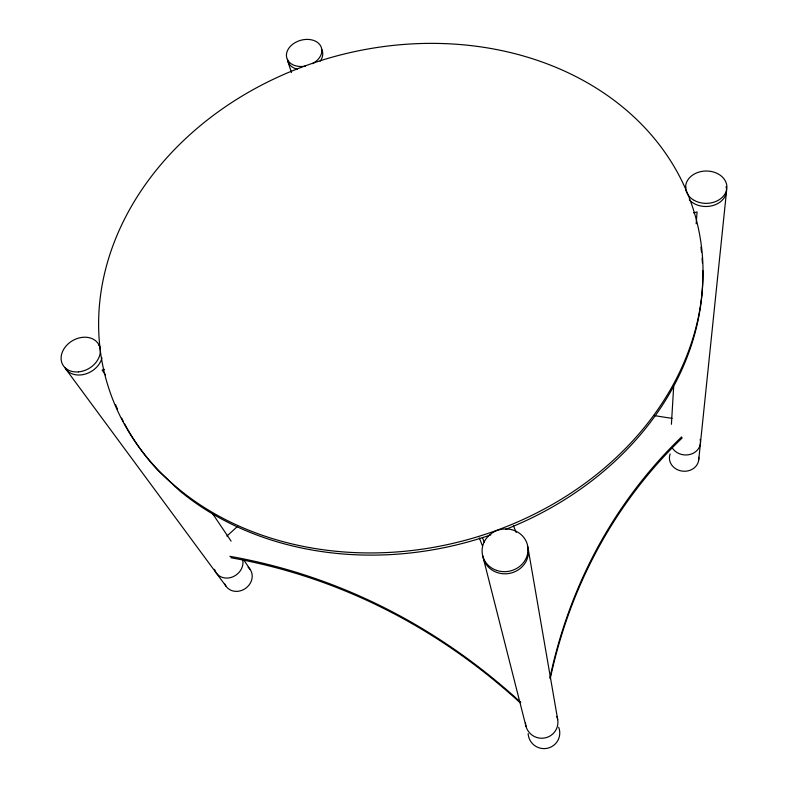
<?xml version="1.0" encoding="UTF-8"?>
<svg xmlns="http://www.w3.org/2000/svg" width="788" height="788" viewBox="0 0 788 788"><rect width="100%" height="100%" fill="white"/><g stroke="black" fill="none" stroke-linecap="round" stroke-linejoin="round"><path stroke-width="1.18" d="M671.415 424.279L673.681 386.317M696.168 223.812L697.085 211.933L693.529 212.878M698.71 459.965L726.487 191.77M104.489 369.375L102.115 370.005L105.493 374.911M65.778 369.02L226.195 586.439M212.553 513.579L231.101 541.129M244.014 560.337L249.963 569.172M513.392 525.675L516.209 532.501M482.433 537.544L484.236 542.105M479.331 537.938L482.502 545.946M288.083 61.996L291.442 72.555M483.3 558.14L525.951 726.181M528.157 548.714L557.707 719.651M700.916 247.294A304.69 250.042 -15.3 0 1 701.507 252.13M702.088 258.218A304.69 250.042 -15.3 0 1 702.433 263.123M702.729 270.52A304.69 250.042 -15.3 0 1 505.64 529.398M490.885 534.855A304.69 250.042 -15.3 0 1 179.349 490.53L158.23 470.653A304.69 250.042 -15.3 0 1 124.455 423.57M123.312 421.383A304.69 250.042 -15.3 0 1 121.657 418.093M117.53 409.218A304.69 250.042 -15.3 0 1 115.639 404.736M558.692 727.285A15.839 15.691 17.7 0 1 547.246 748.295A15.839 15.691 17.7 0 1 528.147 733.559M556.811 716.41A16.253 16.056 8.8 0 1 545.04 737.913A16.253 16.056 8.8 0 1 525.438 722.872M527.665 546.537A22.941 21.246 -10.5 0 1 509.984 573.29A22.941 21.246 -10.5 0 1 482.857 555.964M229.85 556.308A972.914 737.47 -74.8 0 1 520.73 702.354M237.671 526.226A444.708 327.956 -30.5 0 1 226.865 536.067M672.036 418.339A519.262 373.788 -1.2 0 1 653.961 415.503M549.916 677.966A724.399 573.536 39.4 0 1 681.551 436.936M230.854 557.746A969.141 735.145 -74.9 0 1 520.149 702.738M550.251 678.645A721.906 571.901 39.5 0 1 682.27 437.862M321.445 48.955A18.006 13.101 -16.2 0 1 320.135 61.237M297.283 69.177A18.006 13.101 -16.2 0 1 287.472 59.327M305.34 66.143A18.055 13.12 -16.2 0 1 287.285 51.043A18.055 13.12 -16.2 0 1 315.525 41.222A18.055 13.12 -16.2 0 1 312.472 63.661M248.121 567.212A14.686 12.894 -35.9 0 1 245.698 588.281A14.686 12.894 -35.9 0 1 224.895 584.075M242.822 560.475A15.051 13.12 -35.3 0 1 231.386 577.358A15.051 13.12 -35.3 0 1 214.553 569.33M101.987 357.831A20.557 16.105 -30 0 1 84.651 374.251A20.557 16.105 -30 0 1 64.882 367.582M98.815 344.927A20.557 16.105 -30 0 1 99.909 346.208M698.7 457.257A14.706 12.913 5.5 0 1 682.526 471.145A14.706 12.913 5.5 0 1 670.155 453.947M700.158 439.34A15.071 13.14 4.9 0 1 690.81 454.223A15.071 13.14 4.9 0 1 672.351 448.047M726.063 186.726A20.586 16.144 -0.5 0 1 714.46 205.038A20.586 16.144 -0.5 0 1 689.303 199.876M685.521 188.706A20.586 16.144 -0.5 0 1 685.855 187.042M309.802 547.64A305.724 250.554 -15.3 0 0 695.912 218.187A305.724 250.554 -15.3 0 0 196.773 128.641A305.724 250.554 -15.3 0 0 309.802 547.64M496.716 570.423A23.029 21.306 -10.6 0 0 527.773 546.488A23.029 21.306 -10.6 0 0 490.697 534.008A23.029 21.306 -10.6 0 0 496.716 570.423M78.495 371.877A20.636 16.144 -29.9 0 0 98.707 344.474A20.636 16.144 -29.9 0 0 64.941 347.419A20.636 16.144 -29.9 0 0 78.495 371.877M694.307 200.438A20.655 16.174 -0.6 0 0 726.812 188.608A20.655 16.174 -0.6 0 0 697.616 172.533A20.655 16.174 -0.6 0 0 694.307 200.438"/></g></svg>
